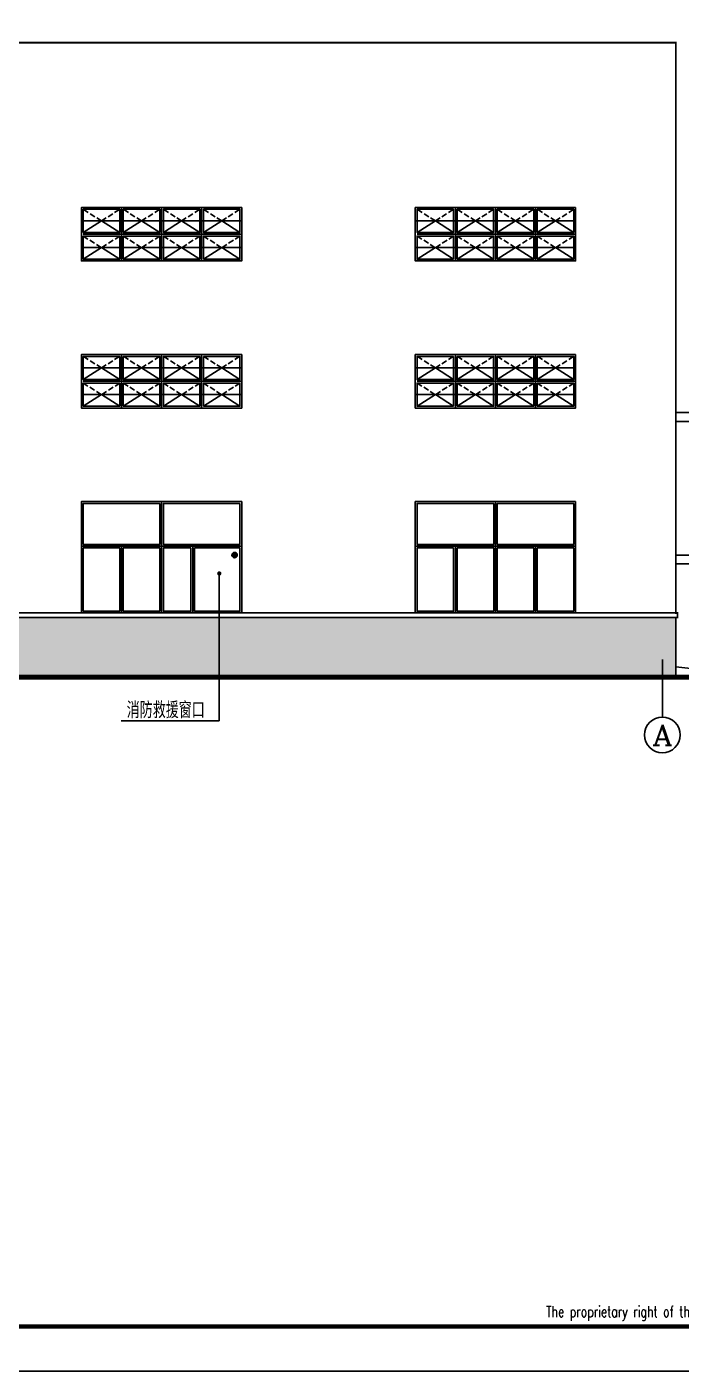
# Model space of a CAD drawing. Extents: x 4267484 to 4395158, y -674551 to -235742.
# Drawn here: x 4351403 to 4366101, y -611598 to -581426 of the extents above; entities that cross this region are included whole.
import ezdxf
from ezdxf.enums import TextEntityAlignment as Align

# ---------------------------------------------------------------- set-up
doc = ezdxf.new("R2010")
doc.units = 0
doc.header["$LTSCALE"] = 1000
doc.header["$MEASUREMENT"] = 0
doc.linetypes.add('DASH', pattern=[0.35, 0.25, -0.1])
doc.layers.get('0').update_dxf_attribs({"linetype": 'CONTINUOUS'})
doc.layers.add('_0', color=7, linetype='CONTINUOUS', lineweight=25)
for name, color, linetype in [('AXIS', 3, 'CONTINUOUS'), ('AXIS_TEXT', 7, 'CONTINUOUS'), ('DIM_LEAD', 3, 'CONTINUOUS'), ('PUB_DIM', 3, 'CONTINUOUS'), ('PUB_HATCH', 8, 'CONTINUOUS'), ('PUB_TITLE', 4, 'CONTINUOUS'), ('WINDOW', 4, 'CONTINUOUS'), ('填充', 251, 'CONTINUOUS')]:
    doc.layers.add(name, color=color, linetype=linetype)
doc.styles.add('_HZTXT', font='txt.shx', dxfattribs={"width": 0.8, "bigfont": 'HZTXT.shx'})
doc.styles.add('_TCH_AXIS', font='COMPLEX', dxfattribs={"bigfont": 'GBCBIG'})
doc.styles.add('ECEC_TQ', font='txt_l.shx', dxfattribs={"bigfont": 'hztxt_l.shx'})

# ---------------------------------------------------------------- blocks, each defined once
blk = doc.blocks.new('C-3015')
at = {"layer": 'PUB_HATCH', "linetype": 'DASH', "ltscale": 0.5}
for p, q in [((733687, 126065), (733277, 126325)), ((733687, 126065), (734097, 126325)), ((734587, 126065), (734177, 126325)), ((734587, 126065), (734997, 126325)), ((735487, 126065), (735077, 126325)), ((735487, 126065), (735897, 126325)), ((736387, 126065), (735977, 126325)), ((736387, 126065), (736797, 126325)), ((733277, 125725), (733687, 125465)), ((734097, 125725), (733687, 125465)), ((734177, 125725), (734587, 125465)), ((734997, 125725), (734587, 125465)), ((735077, 125725), (735487, 125465)), ((735897, 125725), (735487, 125465)), ((735977, 125725), (736387, 125465)), ((736797, 125725), (736387, 125465))]:
    blk.add_line(p, q, dxfattribs=at)
at = {"layer": 'PUB_HATCH'}
for p, q in [((736837, 126065), (733237, 126065)), ((733687, 126065), (733277, 125805)), ((733687, 126065), (734097, 125805)), ((734587, 126065), (734177, 125805)), ((734587, 126065), (734997, 125805)), ((735487, 126065), (735077, 125805)), ((735487, 126065), (735897, 125805)), ((736387, 126065), (735977, 125805)), ((736387, 126065), (736797, 125805)), ((736837, 125465), (733237, 125465)), ((733277, 125205), (733687, 125465)), ((734097, 125205), (733687, 125465)), ((734177, 125205), (734587, 125465)), ((734997, 125205), (734587, 125465)), ((735077, 125205), (735487, 125465)), ((735897, 125205), (735487, 125465)), ((735977, 125205), (736387, 125465)), ((736797, 125205), (736387, 125465))]:
    blk.add_line(p, q, dxfattribs=at)
at = {"layer": 'WINDOW', "color": 160}
for p, q in [((734137, 125165), (734137, 126365)), ((735037, 125165), (735037, 126365)), ((735937, 125165), (735937, 126365)), ((736797, 125765), (733237, 125765))]:
    blk.add_line(p, q, dxfattribs=at)
for points in [[(733237, 126365), (736837, 126365), (736837, 125165), (733237, 125165)], [(734097, 126325), (733277, 126325), (733277, 125805), (734097, 125805)], [(734177, 126325), (734997, 126325), (734997, 125805), (734177, 125805)], [(735897, 126325), (735077, 126325), (735077, 125805), (735897, 125805)], [(735977, 126325), (736797, 126325), (736797, 125805), (735977, 125805)], [(734097, 125205), (733277, 125205), (733277, 125725), (734097, 125725)], [(734177, 125205), (734997, 125205), (734997, 125725), (734177, 125725)], [(735897, 125205), (735077, 125205), (735077, 125725), (735897, 125725)], [(735977, 125205), (736797, 125205), (736797, 125725), (735977, 125725)]]:
    blk.add_lwpolyline(points, close=True, dxfattribs=at)

msp = doc.modelspace()

# ---------------------------------------------------------------- hatches: boundary and pattern name
at = {"layer": '_0'}
msp.add_hatch(color=0, dxfattribs=at).paths.add_polyline_path([(4356019.8, -593280, -1), (4356119.8, -593280, -1)])
at = {"layer": '填充', "linetype": 'ByBlock', "lineweight": 100}
h = msp.add_hatch(dxfattribs=at)
h.set_pattern_fill('AR-B816C', color=256, scale=200)
h.set_pattern_definition([(0, (-6761843.96, 367740.72), (245.692378, 245.692378), [479.867928, -11.51682]), (0, (-6762089.66, 367752.24), (245.692378, 245.692378), [479.867928, -11.51682]), (90, (-6761843.96, 367740.72), (-245.692378, 245.692378), [-257.20918, 234.175548]), (90, (-6761855.48, 367740.72), (-245.692378, 245.692378), [-257.20918, 234.175548])])
h.paths.add_polyline_path([(4320480, -594681.3), (4320480, -595981.3), (4365980, -595981.3), (4365980, -594681.3)])

# ---------------------------------------------------------------- linework, layer by layer
for points in [[(4365980, -590281.3), (4366980, -590281.3), (4366980, -590081.3), (4365980, -590081.3)], [(4365980, -593481.2), (4366980, -593481.2), (4366980, -593281.2), (4365980, -593281.2)]]:
    msp.add_lwpolyline(points)
at = {"layer": '_0', "color": 0}
for p, q in [((4320380, -594581.3), (4366020, -594581.3)), ((4365980, -594681.3), (4320480, -594681.3)), ((4367780, -595981.3), (4365980, -595791.8)), ((4371608, -595981.3), (4314752, -595981.3))]:
    msp.add_line(p, q, dxfattribs=at)
for points, const_width in [([(4365980, -595981.3), (4365980, -594681.3), (4366020, -594681.3), (4366020, -594581.3), (4365980, -594581.3), (4365980, -581781.3), (4320380, -581780.8), (4320380, -594581.3), (4320340, -594581.3), (4320340, -594681.3), (4320480, -594681.3), (4320480, -595981.3)], 40), ([(4371608, -596031.3), (4314752, -596031.3)], 100)]:
    msp.add_lwpolyline(points, dxfattribs=dict(at, const_width=const_width))
for radius in [60, 50]:
    msp.add_circle((4356069.8, -593280), radius, dxfattribs=at)
at = {"layer": 'AXIS'}
for p, q in [((4355725.9, -593693.9), (4355725.9, -597002.9)), ((4355725.9, -597002.9), (4353521.4, -597002.9))]:
    msp.add_line(p, q, dxfattribs=at)
at = {"layer": 'AXIS', "color": 0}
msp.add_line((4365680, -595624.2), (4365680, -596918.4), dxfattribs=at)
msp.add_circle((4365680, -597318.4), 400, dxfattribs=at)
at = {"layer": 'DIM_LEAD', "const_width": 48}
msp.add_lwpolyline([(4355725.9, -593717.9, -1), (4355725.9, -593669.9, -1)], format="xyb", close=True, dxfattribs=at)
at = {"layer": 'PUB_TITLE', "color": 4}
msp.add_lwpolyline([(4301057.7, -611597.6), (4385157.7, -611597.6), (4385157.7, -552197.6), (4301057.7, -552197.6)], close=True, dxfattribs=at)
at = {"layer": 'PUB_TITLE', "color": 4, "const_width": 100}
msp.add_lwpolyline([(4303557.7, -610597.6), (4384157.7, -610597.6), (4384157.7, -553197.6), (4303557.7, -553197.6)], close=True, dxfattribs=at)
at = {"layer": 'WINDOW', "color": 160}
for p, q in [((4352630, -593081.3), (4354430, -593081.3)), ((4353530, -594581.3), (4353530, -593081.3)), ((4354430, -593081.3), (4356230, -593081.3)), ((4355130, -594581.3), (4355130, -593081.3)), ((4360130, -593081.3), (4361930, -593081.3)), ((4361030, -594581.3), (4361030, -593081.3)), ((4361930, -593081.3), (4363730, -593081.3)), ((4362830, -594581.3), (4362830, -593081.3))]:
    msp.add_line(p, q, dxfattribs=at)
for points in [[(4354430, -592081.3), (4352630, -592081.3), (4352630, -594581.3), (4354430, -594581.3)], [(4354390, -592121.3), (4352670, -592121.3), (4352670, -593041.3), (4354390, -593041.3)], [(4356230, -592081.3), (4354430, -592081.3), (4354430, -594581.3), (4356230, -594581.3)], [(4356190, -592121.3), (4354470, -592121.3), (4354470, -593041.3), (4356190, -593041.3)], [(4361930, -592081.3), (4360130, -592081.3), (4360130, -594581.3), (4361930, -594581.3)], [(4361890, -592121.3), (4360170, -592121.3), (4360170, -593041.3), (4361890, -593041.3)], [(4363730, -592081.3), (4361930, -592081.3), (4361930, -594581.3), (4363730, -594581.3)], [(4363690, -592121.3), (4361970, -592121.3), (4361970, -593041.3), (4363690, -593041.3)], [(4353490, -593121.3), (4352670, -593121.3), (4352670, -594541.3), (4353490, -594541.3)], [(4353570, -593121.3), (4354390, -593121.3), (4354390, -594541.3), (4353570, -594541.3)], [(4355090, -593121.3), (4354470, -593121.3), (4354470, -594541.3), (4355090, -594541.3)], [(4355170, -593121.3), (4356190, -593121.3), (4356190, -594541.3), (4355170, -594541.3)], [(4360990, -593121.3), (4360170, -593121.3), (4360170, -594541.3), (4360990, -594541.3)], [(4361070, -593121.3), (4361890, -593121.3), (4361890, -594541.3), (4361070, -594541.3)], [(4362790, -593121.3), (4361970, -593121.3), (4361970, -594541.3), (4362790, -594541.3)], [(4362870, -593121.3), (4363690, -593121.3), (4363690, -594541.3), (4362870, -594541.3)]]:
    msp.add_lwpolyline(points, close=True, dxfattribs=at)

# ---------------------------------------------------------------- block references
at = {"xscale": -1}
for p in [(5089466.7, -711845.7), (5096966.7, -711845.7), (5089466.7, -715145.9), (5096966.7, -715145.9)]:
    msp.add_blockref('C-3015', p, dxfattribs=at)

# ---------------------------------------------------------------- texts
at = {"style": 'ECEC_TQ', "width": 0.72}
msp.add_text('The proprietary right of this document belongs to Anhui Huadong Chemical And Medical Engineering  Co.,Ltd.  and any replication or transfer to the 3rd. side is forbidden without its permission. ', height=250, dxfattribs=at).set_placement((4375157.7, -610297.6), align=Align.MIDDLE)
at = {"layer": 'AXIS_TEXT', "color": 0, "style": '_TCH_AXIS', "width": 1.166667}
msp.add_text('A', height=452.5, dxfattribs=at).set_placement((4365453.7, -597544.7), (4365906.3, -597544.7), align=Align.FIT)
at = {"layer": 'PUB_DIM', "style": '_HZTXT', "width": 0.8}
msp.add_text('消防救援窗口', height=365.69, dxfattribs=at).set_placement((4353645.5, -596942.7, 3517.8))

doc.saveas('drawing.dxf')
